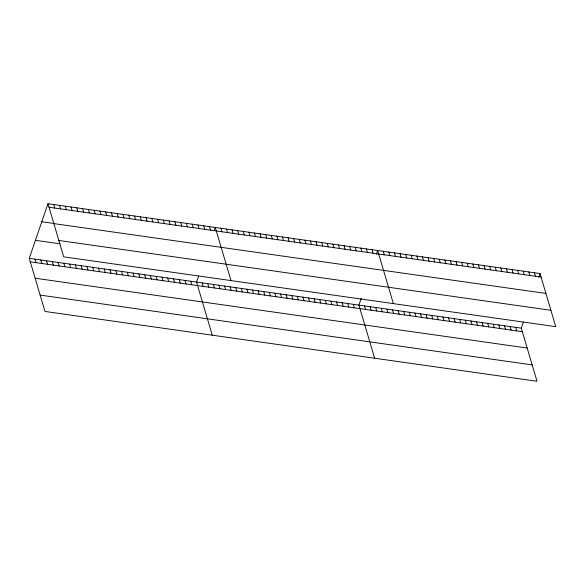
<?xml version="1.0" encoding="UTF-8"?>
<svg xmlns="http://www.w3.org/2000/svg" width="585" height="585" viewBox="0 0 585 585"><rect width="100%" height="100%" fill="white"/><g stroke="black" fill="none" stroke-linecap="round" stroke-linejoin="round"><path stroke-width="0.88" d="M523.348 322.145L521.286 328.156L537.023 381.274L44.986 311.454L29.25 258.343L47.977 203.726L540.014 273.546L555.75 326.657L63.714 256.844L47.977 203.726M198.6 276.069L196.545 282.08L212.275 335.19M214.242 230.468L215.273 227.463L231.002 280.581M361.23 298.357L358.912 305.114L374.649 358.232M376.352 254.256L377.647 250.504L393.376 303.622M538.726 277.297L540.014 273.546M49.016 207.244L541.059 277.056M41.798 221.752L53.337 223.39M53.864 223.609L545.907 293.429M58.866 240.479L550.902 310.291M35.429 240.318L60.153 243.828M29.25 258.343L521.286 328.156M30.288 261.853L522.332 331.666M35.137 278.219L527.18 348.038M40.138 295.089L532.174 364.901M534.419 272.749L535.458 276.259M528.818 271.952L529.856 275.469M523.217 271.162L524.262 274.672M517.623 270.365L518.661 273.882M512.021 269.568L513.06 273.085M506.42 268.778L507.466 272.288M500.826 267.981L501.864 271.498M515.692 327.359L516.731 330.876M495.224 267.191L496.263 270.701M510.091 326.569L511.129 330.079M489.623 266.394L490.669 269.904M504.489 325.772L505.535 329.282M484.029 265.597L485.067 269.115M498.895 324.975L499.934 328.492M478.428 264.808L479.466 268.318M493.294 324.185L494.332 327.695M472.826 264.01L473.865 267.52M487.693 323.388L488.738 326.905M467.225 263.213L468.271 266.731M482.098 322.591L483.137 326.108M461.631 262.424L462.669 265.934M476.497 321.801L477.535 325.311M456.029 261.627L457.068 265.137M470.896 321.004L471.934 324.521M450.428 260.83L451.474 264.347M465.294 320.207L466.34 323.724M444.834 260.04L445.872 263.55M459.7 319.417L460.739 322.927M439.233 259.243L440.271 262.76M454.099 318.62L455.137 322.138M433.631 258.446L434.677 261.963M448.498 317.83L449.543 321.34M428.037 257.656L429.076 261.166M442.903 317.033L443.942 320.543M422.436 256.859L423.474 260.376M437.302 316.236L438.341 319.754M416.834 256.069L417.88 259.579M431.701 315.447L432.746 318.957M411.24 255.272L412.279 258.782M426.107 314.65L427.145 318.16M405.639 254.475L406.677 257.992M420.505 313.852L421.544 317.37M400.038 253.685L401.083 257.195M414.904 313.063L415.95 316.573M394.444 252.888L395.482 256.398M409.31 312.266L410.348 315.783M388.842 252.091L389.881 255.608M403.709 311.469L404.747 314.986M383.241 251.301L384.286 254.811M398.107 310.679L399.153 314.189M392.513 309.882L393.551 313.399M372.045 249.707L373.084 253.225M386.912 309.085L387.95 312.602M366.444 248.917L367.49 252.427M381.31 308.295L382.356 311.805M360.85 248.12L361.888 251.638M375.716 307.498L376.755 311.015M355.249 247.323L356.287 250.841M370.115 306.708L371.153 310.218M349.647 246.534L350.686 250.044M364.513 305.911L365.552 309.421M344.046 245.737L345.091 249.254M338.452 244.947L339.49 248.457M353.318 304.324L354.356 307.834M332.85 244.15L333.889 247.66M347.717 303.527L348.755 307.037M327.249 243.353L328.295 246.87M342.115 302.73L343.161 306.248M321.655 242.563L322.693 246.073M336.521 301.94L337.56 305.45M316.054 241.766L317.092 245.276M330.92 301.143L331.958 304.661M310.452 240.969L311.498 244.486M325.318 300.346L326.364 303.864M304.858 240.179L305.897 243.689M319.724 299.557L320.763 303.067M299.257 239.382L300.295 242.892M314.123 298.76L315.161 302.277M293.655 238.585L294.701 242.102M308.522 297.962L309.567 301.48M288.061 237.795L289.1 241.305M302.928 297.173L303.966 300.683M282.46 236.998L283.498 240.515M297.326 296.376L298.365 299.893M276.859 236.201L277.904 239.718M291.725 295.586L292.771 299.096M271.264 235.411L272.303 238.921M286.131 294.789L287.169 298.299M265.663 234.614L266.702 238.132M280.529 293.992L281.568 297.509M260.062 233.824L261.107 237.334M274.928 293.202L275.974 296.712M254.468 233.027L255.506 236.537M269.334 292.405L270.372 295.915M248.866 232.23L249.905 235.748M263.733 291.608L264.771 295.125M243.265 231.441L244.303 234.951M258.131 290.818L259.177 294.328M237.664 230.644L238.709 234.154M252.537 290.021L253.576 293.538M232.07 229.846L233.108 233.364M246.936 289.224L247.974 292.741M226.468 229.057L227.506 232.567M241.334 288.434L242.373 291.944M220.867 228.26L221.912 231.77M235.733 287.637L236.779 291.154M230.139 286.84L231.177 290.357M209.503 226.644L210.541 230.161M224.538 286.05L225.576 289.56M203.734 225.832L204.772 229.342M218.936 285.253L219.982 288.771M197.964 225.013L199.002 228.523M213.342 284.464L214.381 287.974M192.194 224.194L193.24 227.704M207.741 283.666L208.779 287.176M186.425 223.375L187.471 226.885M202.139 282.869L203.185 286.387M180.655 222.556L181.701 226.066M174.893 221.737L175.931 225.247M190.776 281.261L191.814 284.771M169.123 220.918L170.162 224.428M185.006 280.442L186.045 283.952M163.354 220.099L164.392 223.609M179.237 279.623L180.275 283.133M157.584 219.28L158.623 222.79M173.467 278.804L174.505 282.314M151.815 218.461L152.853 221.978M167.698 277.985L168.743 281.495M146.045 217.642L147.084 221.159M161.928 277.166L162.974 280.676M140.276 216.823L141.321 220.34M156.158 276.347L157.204 279.864M134.506 216.004L135.552 219.521M150.396 275.528L151.435 279.045M128.737 215.185L129.782 218.702M144.627 274.709L145.665 278.226M122.974 214.366L124.013 217.883M138.857 273.89L139.895 277.407M117.205 213.554L118.243 217.064M133.088 273.071L134.126 276.588M111.435 212.735L112.474 216.245M127.318 272.252L128.356 275.769M105.666 211.916L106.704 215.426M121.548 271.433L122.587 274.95M99.896 211.097L100.934 214.607M115.779 270.621L116.824 274.131M94.126 210.278L95.165 213.788M110.009 269.802L111.055 273.312M88.357 209.459L89.403 212.969M104.247 268.983L105.285 272.493M82.587 208.64L83.633 212.15M98.477 268.164L99.516 271.674M76.825 207.821L77.864 211.331M92.708 267.345L93.746 270.855M71.056 207.002L72.094 210.512M86.938 266.526L87.977 270.036M65.286 206.183L66.324 209.701M81.169 265.707L82.207 269.217M59.516 205.364L60.555 208.882M75.399 264.888L76.438 268.398M53.747 204.545L54.785 208.063M69.63 264.069L70.675 267.586M63.86 263.25L64.906 266.767M58.09 262.431L59.136 265.948M52.328 261.612L53.367 265.129M46.559 260.793L47.597 264.31M40.789 259.974L41.828 263.491M35.02 259.155L36.058 262.672"/></g></svg>
